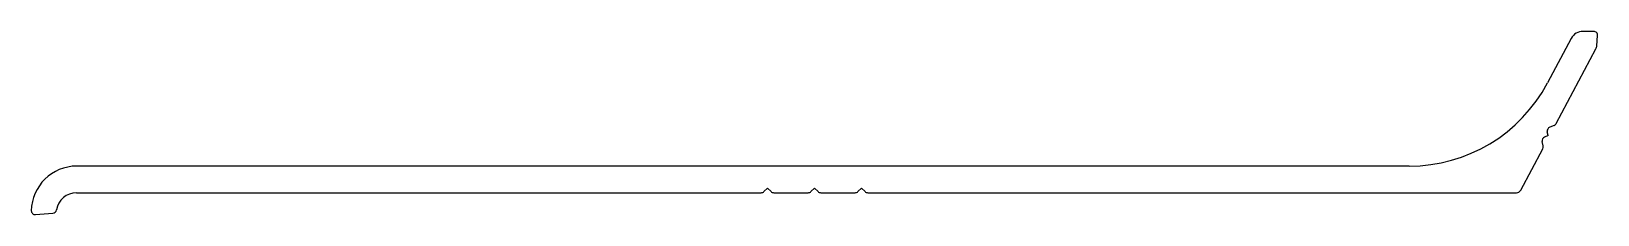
# Model space of a CAD drawing. Extents: x 3220 to 3320, y 1003.5 to 1015.2.
import ezdxf

# ---------------------------------------------------------------- set-up
doc = ezdxf.new("R2010")
doc.units = 0
doc.layers.get('0').update_dxf_attribs({"linetype": 'CONTINUOUS'})

msp = doc.modelspace()

# ---------------------------------------------------------------- linework, layer by layer
for p, q in [((3319.709, 1015.169), (3319.021, 1015.169)), ((3318.271, 1014.718), (3316.759, 1011.874)), ((3317.304, 1009.278), (3319.845, 1014.058)), ((3319.902, 1014.249), (3319.959, 1014.897)), ((3317.177, 1009.164), (3316.895, 1009.05)), ((3316.478, 1007.852), (3316.415, 1008.136)), ((3316.799, 1008.517), (3316.565, 1008.422)), ((3316.799, 1008.517), (3316.744, 1008.764)), ((3315.044, 1005.028), (3316.454, 1007.681)), ((3307.929, 1006.569), (3222.859, 1006.569)), ((3266.733, 1004.942), (3266.959, 1005.169)), ((3266.959, 1005.169), (3267.186, 1004.942)), ((3269.733, 1004.942), (3269.959, 1005.169)), ((3269.959, 1005.169), (3270.186, 1004.942)), ((3272.733, 1004.942), (3272.959, 1005.169)), ((3272.959, 1005.169), (3273.186, 1004.942)), ((3222.847, 1004.869), (3266.556, 1004.869)), ((3267.363, 1004.869), (3269.556, 1004.869)), ((3270.363, 1004.869), (3272.556, 1004.869)), ((3273.363, 1004.869), (3314.779, 1004.869)), ((3220.232, 1003.471), (3221.338, 1003.568))]:
    msp.add_line(p, q)
for centre, radius, start, end in [((3319.021, 1014.319), 0.85, 90, 152), ((3319.709, 1014.919), 0.25, 355, 90), ((3319.404, 1014.293), 0.5, 332, 355), ((3307.929, 1016.569), 10, 270, 332), ((3316.989, 1008.818), 0.25, 112.02606, 192.51003), ((3317.083, 1009.395), 0.25, 292.02606, 332), ((3316.659, 1008.19), 0.25, 112.02606, 192.51003), ((3316.234, 1007.798), 0.25, 332, 12.51003), ((3222.859, 1003.669), 2.9, 90, 178.8973), ((3314.779, 1005.169), 0.3, 270, 332), ((3222.847, 1003.569), 1.3, 90, 170.8002), ((3266.556, 1005.119), 0.25, 270, 315), ((3267.363, 1005.119), 0.25, 225, 270), ((3269.556, 1005.119), 0.25, 270, 315), ((3270.363, 1005.119), 0.25, 225, 270), ((3272.556, 1005.119), 0.25, 270, 315), ((3273.363, 1005.119), 0.25, 225, 270), ((3220.21, 1003.72), 0.25, 178.8973, 275), ((3221.317, 1003.817), 0.25, 275, 350.8002)]:
    msp.add_arc(centre, radius, start, end)

doc.saveas('drawing.dxf')
